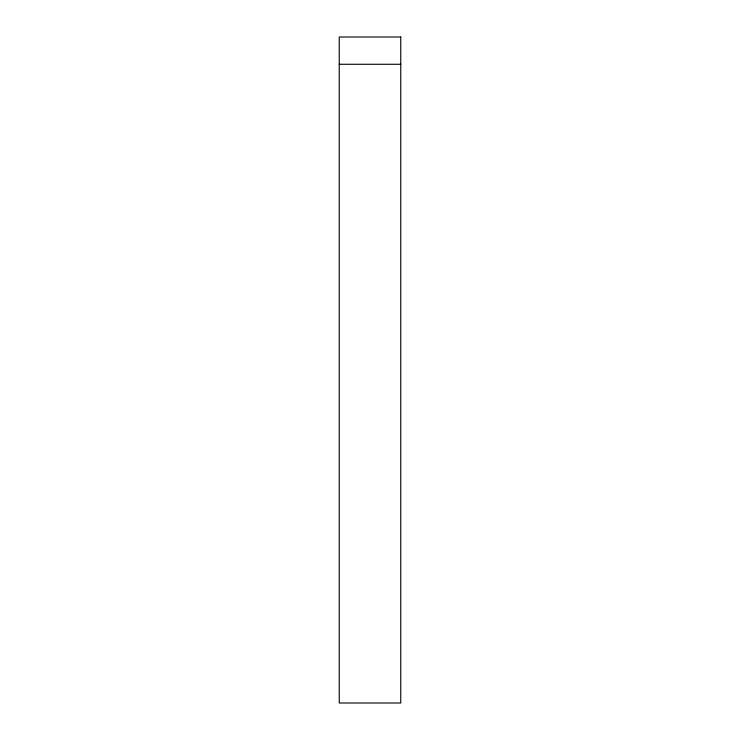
<?xml version="1.0" encoding="UTF-8"?>
<svg xmlns="http://www.w3.org/2000/svg" width="740" height="740" viewBox="0 0 740 740"><rect width="100%" height="100%" fill="white"/><g stroke="black" fill="none" stroke-linecap="round" stroke-linejoin="round"><path stroke-width="1.11" d="M339.244 64.278L400.756 64.278M400.756 37L339.244 37L339.244 703L400.756 703L400.756 37"/></g></svg>
